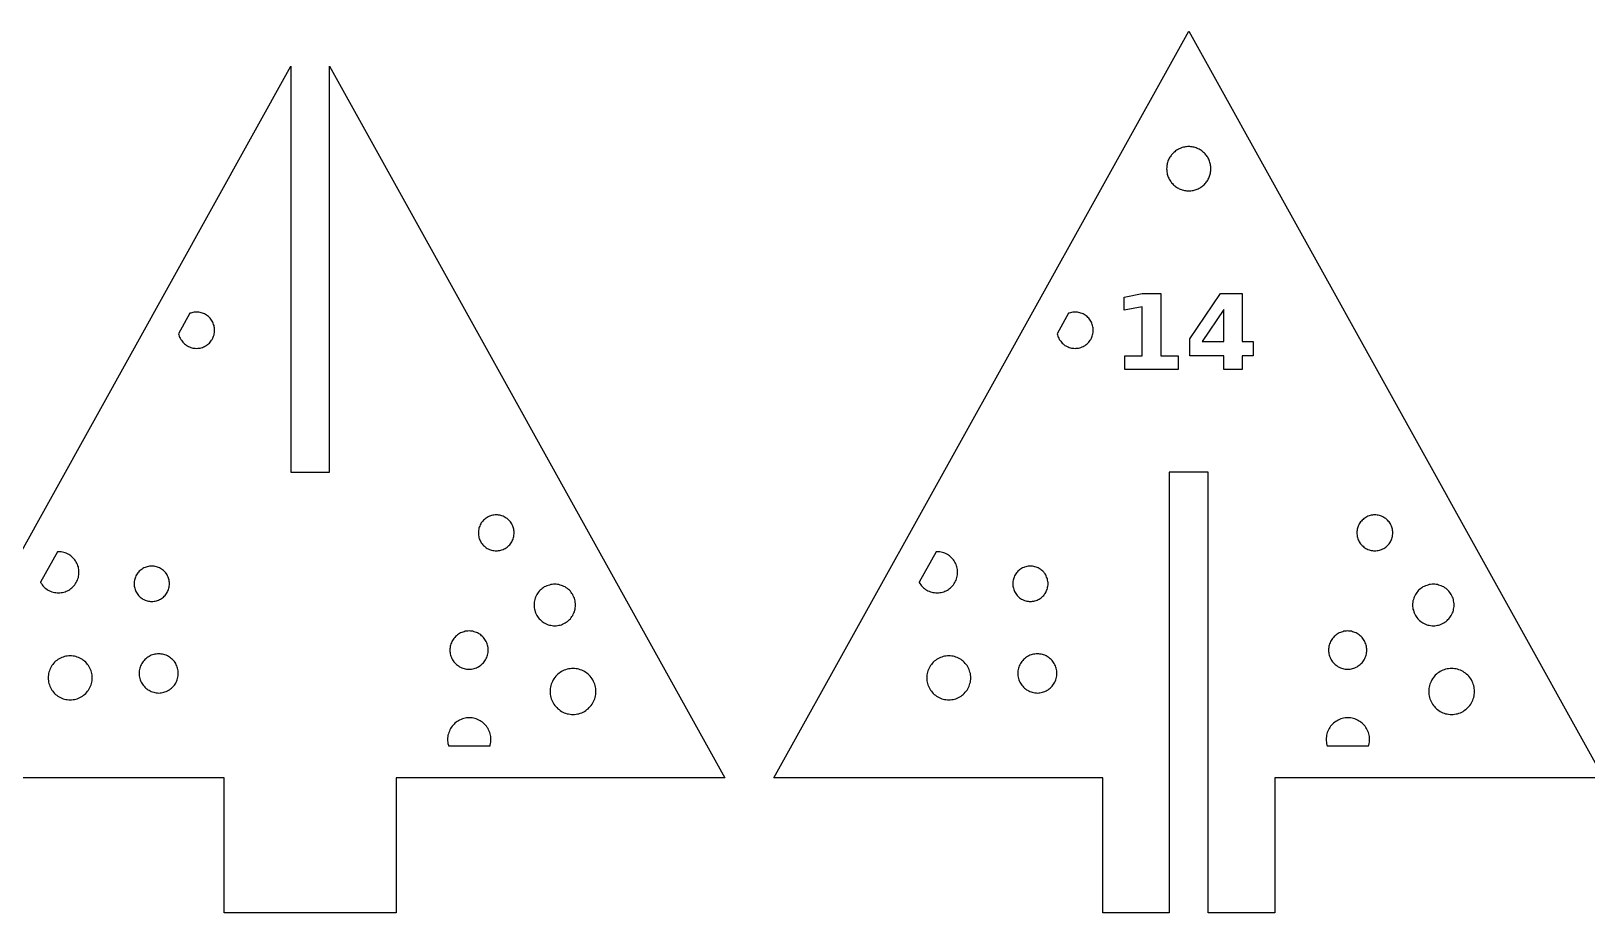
# Model space of a CAD drawing. Header units: millimetres. Extents: x 0 to 450, y -234 to 0.
# Drawn here: x 150.9 to 277.6, y -152.8 to -81 of the extents above; entities that cross this region are included whole.
import ezdxf

# ---------------------------------------------------------------- set-up
doc = ezdxf.new("R2010")
doc.units = ezdxf.units.MM
doc.layers.add('CUT', color=1, linetype='Continuous')
doc.layers.add('ENGRAVE', color=7, linetype='Continuous')

msp = doc.modelspace()

# ---------------------------------------------------------------- linework, layer by layer
at = {"layer": 'CUT'}
for points in [[(211.4, -141.75), (245.15, -81), (278.9, -141.75), (252.15, -141.75), (252.15, -152.75), (246.74, -152.75), (246.74, -116.88), (243.57, -116.88), (243.57, -152.75), (238.15, -152.75), (238.15, -141.75), (211.4, -141.75)], [(166.65, -141.75), (139.9, -141.75), (172.07, -83.86), (172.07, -116.88), (175.24, -116.88), (175.24, -83.86), (207.4, -141.75), (180.65, -141.75), (180.65, -152.75), (166.65, -152.75), (166.65, -141.75)], [(246.95, -92.11), (246.95, -92.02), (246.93, -91.94), (246.92, -91.85), (246.9, -91.76), (246.88, -91.68), (246.85, -91.59), (246.82, -91.51), (246.78, -91.43), (246.74, -91.35), (246.7, -91.27), (246.65, -91.2), (246.6, -91.13), (246.55, -91.06), (246.49, -90.99), (246.43, -90.93), (246.36, -90.87), (246.3, -90.81), (246.23, -90.75), (246.15, -90.7), (246.08, -90.66), (246, -90.61), (245.92, -90.57), (245.84, -90.54), (245.76, -90.51), (245.68, -90.48), (245.59, -90.45), (245.5, -90.43), (245.42, -90.42), (245.33, -90.41), (245.24, -90.4), (245.15, -90.4), (245.07, -90.4), (244.98, -90.41), (244.89, -90.42), (244.8, -90.43), (244.72, -90.45), (244.63, -90.48), (244.55, -90.51), (244.46, -90.54), (244.38, -90.57), (244.31, -90.61), (244.23, -90.66), (244.15, -90.7), (244.08, -90.75), (244.01, -90.81), (243.95, -90.87), (243.88, -90.93), (243.82, -90.99), (243.76, -91.06), (243.71, -91.13), (243.66, -91.2), (243.61, -91.27), (243.57, -91.35), (243.53, -91.43), (243.49, -91.51), (243.46, -91.59), (243.43, -91.68), (243.41, -91.76), (243.39, -91.85), (243.37, -91.94), (243.36, -92.02), (243.36, -92.11), (243.35, -92.2), (243.36, -92.29), (243.36, -92.38), (243.37, -92.46), (243.39, -92.55), (243.41, -92.64), (243.43, -92.72), (243.46, -92.81), (243.49, -92.89), (243.53, -92.97), (243.57, -93.05), (243.61, -93.13), (243.66, -93.2), (243.71, -93.27), (243.76, -93.34), (243.82, -93.41), (243.88, -93.47), (243.95, -93.53), (244.01, -93.59), (244.08, -93.65), (244.15, -93.7), (244.23, -93.74), (244.31, -93.79), (244.38, -93.83), (244.46, -93.86), (244.55, -93.89), (244.63, -93.92), (244.72, -93.95), (244.8, -93.97), (244.89, -93.98), (244.98, -93.99), (245.07, -94), (245.15, -94), (245.24, -94), (245.33, -93.99), (245.42, -93.98), (245.5, -93.97), (245.59, -93.95), (245.68, -93.92), (245.76, -93.89), (245.84, -93.86), (245.92, -93.83), (246, -93.79), (246.08, -93.74), (246.15, -93.7), (246.23, -93.65), (246.3, -93.59), (246.36, -93.53), (246.43, -93.47), (246.49, -93.41), (246.55, -93.34), (246.6, -93.27), (246.65, -93.2), (246.7, -93.13), (246.74, -93.05), (246.78, -92.97), (246.82, -92.89), (246.85, -92.81), (246.88, -92.72), (246.9, -92.64), (246.92, -92.55), (246.93, -92.46), (246.95, -92.38), (246.95, -92.29), (246.95, -92.2), (246.95, -92.11)], [(165.83, -105.72), (165.85, -105.63), (165.87, -105.53), (165.88, -105.43), (165.88, -105.34), (165.88, -105.24), (165.87, -105.15), (165.85, -105.05), (165.83, -104.96), (165.8, -104.86), (165.77, -104.77), (165.73, -104.68), (165.68, -104.6), (165.63, -104.52), (165.57, -104.44), (165.51, -104.36), (165.45, -104.29), (165.38, -104.23), (165.3, -104.17), (165.22, -104.11), (165.14, -104.06), (165.05, -104.01), (164.97, -103.97), (164.88, -103.94), (164.78, -103.91), (164.69, -103.89), (164.59, -103.87), (164.5, -103.86), (164.4, -103.86), (164.3, -103.86), (164.21, -103.87), (164.11, -103.89), (164.02, -103.91), (163.93, -103.94), (163.87, -103.96), (162.95, -105.62), (162.95, -105.63), (162.97, -105.72), (163, -105.81), (163.03, -105.9), (163.07, -105.99), (163.12, -106.08), (163.17, -106.16), (163.23, -106.24), (163.29, -106.31), (163.36, -106.38), (163.43, -106.45), (163.5, -106.51), (163.58, -106.57), (163.66, -106.62), (163.75, -106.66), (163.83, -106.7), (163.93, -106.74), (164.02, -106.77), (164.11, -106.79), (164.21, -106.8), (164.3, -106.81), (164.4, -106.82), (164.5, -106.81), (164.59, -106.8), (164.69, -106.79), (164.78, -106.77), (164.88, -106.74), (164.97, -106.7), (165.05, -106.66), (165.14, -106.62), (165.22, -106.57), (165.3, -106.51), (165.38, -106.45), (165.45, -106.38), (165.51, -106.31), (165.57, -106.24), (165.63, -106.16), (165.68, -106.08), (165.73, -105.99), (165.77, -105.9), (165.8, -105.81), (165.83, -105.72)], [(237.35, -105.63), (237.37, -105.53), (237.38, -105.43), (237.38, -105.34), (237.38, -105.24), (237.37, -105.15), (237.35, -105.05), (237.33, -104.96), (237.3, -104.86), (237.27, -104.77), (237.23, -104.68), (237.18, -104.6), (237.13, -104.52), (237.07, -104.44), (237.01, -104.36), (236.95, -104.29), (236.88, -104.23), (236.8, -104.17), (236.72, -104.11), (236.64, -104.06), (236.55, -104.01), (236.47, -103.97), (236.38, -103.94), (236.28, -103.91), (236.19, -103.89), (236.09, -103.87), (236, -103.86), (235.9, -103.86), (235.8, -103.86), (235.71, -103.87), (235.61, -103.89), (235.52, -103.91), (235.43, -103.94), (235.37, -103.96), (234.45, -105.62), (234.45, -105.63), (234.47, -105.72), (234.5, -105.81), (234.53, -105.9), (234.57, -105.99), (234.62, -106.08), (234.67, -106.16), (234.73, -106.24), (234.79, -106.31), (234.86, -106.38), (234.93, -106.45), (235, -106.51), (235.08, -106.57), (235.16, -106.62), (235.25, -106.66), (235.33, -106.7), (235.43, -106.74), (235.52, -106.77), (235.61, -106.79), (235.71, -106.8), (235.8, -106.81), (235.9, -106.82), (236, -106.81), (236.09, -106.8), (236.19, -106.79), (236.28, -106.77), (236.38, -106.74), (236.47, -106.7), (236.55, -106.66), (236.64, -106.62), (236.72, -106.57), (236.8, -106.51), (236.88, -106.45), (236.95, -106.38), (237.01, -106.31), (237.07, -106.24), (237.13, -106.16), (237.18, -106.08), (237.23, -105.99), (237.27, -105.9), (237.3, -105.81), (237.33, -105.72), (237.35, -105.63)], [(190.2, -122.21), (190.23, -122.11), (190.24, -122.02), (190.25, -121.92), (190.25, -121.83), (190.25, -121.73), (190.24, -121.64), (190.23, -121.54), (190.2, -121.45), (190.18, -121.36), (190.14, -121.27), (190.1, -121.18), (190.06, -121.1), (190.01, -121.02), (189.95, -120.94), (189.89, -120.87), (189.83, -120.8), (189.76, -120.73), (189.68, -120.67), (189.61, -120.62), (189.52, -120.57), (189.44, -120.52), (189.35, -120.48), (189.26, -120.45), (189.17, -120.42), (189.08, -120.4), (188.99, -120.38), (188.89, -120.37), (188.8, -120.37), (188.7, -120.37), (188.61, -120.38), (188.51, -120.4), (188.42, -120.42), (188.33, -120.45), (188.24, -120.48), (188.15, -120.52), (188.07, -120.57), (187.99, -120.62), (187.91, -120.67), (187.84, -120.73), (187.77, -120.8), (187.7, -120.87), (187.64, -120.94), (187.58, -121.02), (187.53, -121.1), (187.49, -121.18), (187.45, -121.27), (187.42, -121.36), (187.39, -121.45), (187.37, -121.54), (187.35, -121.64), (187.34, -121.73), (187.34, -121.83), (187.34, -121.92), (187.35, -122.02), (187.37, -122.11), (187.39, -122.21), (187.42, -122.3), (187.45, -122.39), (187.49, -122.47), (187.53, -122.56), (187.58, -122.64), (187.64, -122.72), (187.7, -122.79), (187.77, -122.86), (187.84, -122.92), (187.91, -122.99), (187.99, -123.04), (188.07, -123.09), (188.15, -123.14), (188.24, -123.18), (188.33, -123.21), (188.42, -123.24), (188.51, -123.26), (188.61, -123.27), (188.7, -123.28), (188.8, -123.29), (188.89, -123.28), (188.99, -123.27), (189.08, -123.26), (189.17, -123.24), (189.26, -123.21), (189.35, -123.18), (189.44, -123.14), (189.52, -123.09), (189.61, -123.04), (189.68, -122.99), (189.76, -122.92), (189.83, -122.86), (189.89, -122.79), (189.95, -122.72), (190.01, -122.64), (190.06, -122.56), (190.1, -122.47), (190.14, -122.39), (190.18, -122.3), (190.2, -122.21)], [(261.73, -122.11), (261.74, -122.02), (261.75, -121.92), (261.75, -121.83), (261.75, -121.73), (261.74, -121.64), (261.73, -121.54), (261.7, -121.45), (261.68, -121.36), (261.64, -121.27), (261.6, -121.18), (261.56, -121.1), (261.51, -121.02), (261.45, -120.94), (261.39, -120.87), (261.33, -120.8), (261.26, -120.73), (261.18, -120.67), (261.11, -120.62), (261.02, -120.57), (260.94, -120.52), (260.85, -120.48), (260.76, -120.45), (260.67, -120.42), (260.58, -120.4), (260.49, -120.38), (260.39, -120.37), (260.3, -120.37), (260.2, -120.37), (260.11, -120.38), (260.01, -120.4), (259.92, -120.42), (259.83, -120.45), (259.74, -120.48), (259.65, -120.52), (259.57, -120.57), (259.49, -120.62), (259.41, -120.67), (259.34, -120.73), (259.27, -120.8), (259.2, -120.87), (259.14, -120.94), (259.08, -121.02), (259.03, -121.1), (258.99, -121.18), (258.95, -121.27), (258.92, -121.36), (258.89, -121.45), (258.87, -121.54), (258.85, -121.64), (258.84, -121.73), (258.84, -121.83), (258.84, -121.92), (258.85, -122.02), (258.87, -122.11), (258.89, -122.21), (258.92, -122.3), (258.95, -122.39), (258.99, -122.47), (259.03, -122.56), (259.08, -122.64), (259.14, -122.72), (259.2, -122.79), (259.27, -122.86), (259.34, -122.92), (259.41, -122.99), (259.49, -123.04), (259.57, -123.09), (259.65, -123.14), (259.74, -123.18), (259.83, -123.21), (259.92, -123.24), (260.01, -123.26), (260.11, -123.27), (260.2, -123.28), (260.3, -123.29), (260.39, -123.28), (260.49, -123.27), (260.58, -123.26), (260.67, -123.24), (260.76, -123.21), (260.85, -123.18), (260.94, -123.14), (261.02, -123.09), (261.11, -123.04), (261.18, -122.99), (261.26, -122.92), (261.33, -122.86), (261.39, -122.79), (261.45, -122.72), (261.51, -122.64), (261.56, -122.56), (261.6, -122.47), (261.64, -122.39), (261.68, -122.3), (261.7, -122.21), (261.73, -122.11)], [(154.81, -125.36), (154.83, -125.25), (154.84, -125.14), (154.84, -125.03), (154.84, -124.93), (154.83, -124.82), (154.81, -124.71), (154.79, -124.6), (154.76, -124.5), (154.72, -124.39), (154.67, -124.29), (154.62, -124.2), (154.56, -124.1), (154.5, -124.02), (154.43, -123.93), (154.35, -123.85), (154.27, -123.78), (154.19, -123.71), (154.1, -123.64), (154.01, -123.59), (153.91, -123.53), (153.81, -123.49), (153.71, -123.45), (153.6, -123.42), (153.5, -123.39), (153.39, -123.38), (153.28, -123.36), (153.17, -123.36), (153.09, -123.36), (151.71, -125.85), (151.72, -125.87), (151.78, -125.96), (151.84, -126.05), (151.91, -126.14), (151.99, -126.22), (152.07, -126.29), (152.15, -126.36), (152.24, -126.43), (152.33, -126.48), (152.43, -126.54), (152.53, -126.58), (152.63, -126.62), (152.74, -126.65), (152.84, -126.68), (152.95, -126.69), (153.06, -126.7), (153.17, -126.71), (153.28, -126.7), (153.39, -126.69), (153.5, -126.68), (153.6, -126.65), (153.71, -126.62), (153.81, -126.58), (153.91, -126.54), (154.01, -126.48), (154.1, -126.43), (154.19, -126.36), (154.27, -126.29), (154.35, -126.22), (154.43, -126.14), (154.5, -126.05), (154.56, -125.96), (154.62, -125.87), (154.67, -125.77), (154.72, -125.67), (154.76, -125.57), (154.79, -125.47), (154.81, -125.36)], [(226.33, -125.25), (226.34, -125.14), (226.34, -125.03), (226.34, -124.93), (226.33, -124.82), (226.31, -124.71), (226.29, -124.6), (226.26, -124.5), (226.22, -124.39), (226.17, -124.29), (226.12, -124.2), (226.06, -124.1), (226, -124.02), (225.93, -123.93), (225.85, -123.85), (225.77, -123.78), (225.69, -123.71), (225.6, -123.64), (225.51, -123.59), (225.41, -123.53), (225.31, -123.49), (225.21, -123.45), (225.1, -123.42), (225, -123.39), (224.89, -123.38), (224.78, -123.36), (224.67, -123.36), (224.59, -123.36), (223.21, -125.85), (223.22, -125.87), (223.28, -125.96), (223.34, -126.05), (223.41, -126.14), (223.49, -126.22), (223.57, -126.29), (223.65, -126.36), (223.74, -126.43), (223.83, -126.48), (223.93, -126.54), (224.03, -126.58), (224.13, -126.62), (224.24, -126.65), (224.34, -126.68), (224.45, -126.69), (224.56, -126.7), (224.67, -126.71), (224.78, -126.7), (224.89, -126.69), (225, -126.68), (225.1, -126.65), (225.21, -126.62), (225.31, -126.58), (225.41, -126.54), (225.51, -126.48), (225.6, -126.43), (225.69, -126.36), (225.77, -126.29), (225.85, -126.22), (225.93, -126.14), (226, -126.05), (226.06, -125.96), (226.12, -125.87), (226.17, -125.77), (226.22, -125.67), (226.26, -125.57), (226.29, -125.47), (226.31, -125.36), (226.33, -125.25)], [(162.17, -126.25), (162.19, -126.16), (162.2, -126.06), (162.2, -125.97), (162.2, -125.87), (162.19, -125.78), (162.17, -125.69), (162.15, -125.6), (162.13, -125.51), (162.09, -125.42), (162.05, -125.33), (162.01, -125.25), (161.96, -125.17), (161.9, -125.09), (161.85, -125.02), (161.78, -124.95), (161.71, -124.89), (161.64, -124.83), (161.56, -124.78), (161.48, -124.73), (161.4, -124.68), (161.32, -124.64), (161.23, -124.61), (161.14, -124.58), (161.05, -124.56), (160.95, -124.55), (160.86, -124.54), (160.77, -124.53), (160.67, -124.54), (160.58, -124.55), (160.49, -124.56), (160.39, -124.58), (160.3, -124.61), (160.22, -124.64), (160.13, -124.68), (160.05, -124.73), (159.97, -124.78), (159.89, -124.83), (159.82, -124.89), (159.75, -124.95), (159.69, -125.02), (159.63, -125.09), (159.57, -125.17), (159.52, -125.25), (159.48, -125.33), (159.44, -125.42), (159.41, -125.51), (159.38, -125.6), (159.36, -125.69), (159.34, -125.78), (159.33, -125.87), (159.33, -125.97), (159.33, -126.06), (159.34, -126.16), (159.36, -126.25), (159.38, -126.34), (159.41, -126.43), (159.44, -126.52), (159.48, -126.6), (159.52, -126.69), (159.57, -126.77), (159.63, -126.84), (159.69, -126.92), (159.75, -126.98), (159.82, -127.05), (159.89, -127.11), (159.97, -127.16), (160.05, -127.21), (160.13, -127.26), (160.22, -127.3), (160.3, -127.33), (160.39, -127.36), (160.49, -127.38), (160.58, -127.39), (160.67, -127.4), (160.77, -127.4), (160.86, -127.4), (160.95, -127.39), (161.05, -127.38), (161.14, -127.36), (161.23, -127.33), (161.32, -127.3), (161.4, -127.26), (161.48, -127.21), (161.56, -127.16), (161.64, -127.11), (161.71, -127.05), (161.78, -126.98), (161.85, -126.92), (161.9, -126.84), (161.96, -126.77), (162.01, -126.69), (162.05, -126.6), (162.09, -126.52), (162.13, -126.43), (162.15, -126.34), (162.17, -126.25)], [(233.69, -126.16), (233.7, -126.06), (233.7, -125.97), (233.7, -125.87), (233.69, -125.78), (233.67, -125.69), (233.65, -125.6), (233.63, -125.51), (233.59, -125.42), (233.55, -125.33), (233.51, -125.25), (233.46, -125.17), (233.4, -125.09), (233.35, -125.02), (233.28, -124.95), (233.21, -124.89), (233.14, -124.83), (233.06, -124.78), (232.98, -124.73), (232.9, -124.68), (232.82, -124.64), (232.73, -124.61), (232.64, -124.58), (232.55, -124.56), (232.45, -124.55), (232.36, -124.54), (232.27, -124.53), (232.17, -124.54), (232.08, -124.55), (231.99, -124.56), (231.89, -124.58), (231.8, -124.61), (231.72, -124.64), (231.63, -124.68), (231.55, -124.73), (231.47, -124.78), (231.39, -124.83), (231.32, -124.89), (231.25, -124.95), (231.19, -125.02), (231.13, -125.09), (231.07, -125.17), (231.02, -125.25), (230.98, -125.33), (230.94, -125.42), (230.91, -125.51), (230.88, -125.6), (230.86, -125.69), (230.84, -125.78), (230.83, -125.87), (230.83, -125.97), (230.83, -126.06), (230.84, -126.16), (230.86, -126.25), (230.88, -126.34), (230.91, -126.43), (230.94, -126.52), (230.98, -126.6), (231.02, -126.69), (231.07, -126.77), (231.13, -126.84), (231.19, -126.92), (231.25, -126.98), (231.32, -127.05), (231.39, -127.11), (231.47, -127.16), (231.55, -127.21), (231.63, -127.26), (231.72, -127.3), (231.8, -127.33), (231.89, -127.36), (231.99, -127.38), (232.08, -127.39), (232.17, -127.4), (232.27, -127.4), (232.36, -127.4), (232.45, -127.39), (232.55, -127.38), (232.64, -127.36), (232.73, -127.33), (232.82, -127.3), (232.9, -127.26), (232.98, -127.21), (233.06, -127.16), (233.14, -127.11), (233.21, -127.05), (233.28, -126.98), (233.35, -126.92), (233.4, -126.84), (233.46, -126.77), (233.51, -126.69), (233.55, -126.6), (233.59, -126.52), (233.63, -126.43), (233.65, -126.34), (233.67, -126.25), (233.69, -126.16)], [(195.21, -128.03), (195.23, -127.92), (195.24, -127.81), (195.25, -127.7), (195.24, -127.59), (195.23, -127.48), (195.21, -127.37), (195.19, -127.26), (195.16, -127.15), (195.12, -127.05), (195.07, -126.95), (195.02, -126.85), (194.96, -126.76), (194.9, -126.67), (194.83, -126.58), (194.75, -126.5), (194.67, -126.43), (194.59, -126.36), (194.5, -126.29), (194.4, -126.23), (194.3, -126.18), (194.2, -126.14), (194.1, -126.1), (193.99, -126.07), (193.89, -126.04), (193.78, -126.02), (193.67, -126.01), (193.56, -126.01), (193.45, -126.01), (193.34, -126.02), (193.23, -126.04), (193.12, -126.07), (193.02, -126.1), (192.91, -126.14), (192.81, -126.18), (192.71, -126.23), (192.62, -126.29), (192.53, -126.36), (192.44, -126.43), (192.36, -126.5), (192.29, -126.58), (192.22, -126.67), (192.15, -126.76), (192.1, -126.85), (192.04, -126.95), (192, -127.05), (191.96, -127.15), (191.93, -127.26), (191.9, -127.37), (191.88, -127.48), (191.87, -127.59), (191.87, -127.7), (191.87, -127.81), (191.88, -127.92), (191.9, -128.03), (191.93, -128.13), (191.96, -128.24), (192, -128.34), (192.04, -128.44), (192.1, -128.54), (192.15, -128.63), (192.22, -128.72), (192.29, -128.81), (192.36, -128.89), (192.44, -128.97), (192.53, -129.04), (192.62, -129.1), (192.71, -129.16), (192.81, -129.21), (192.91, -129.26), (193.02, -129.3), (193.12, -129.33), (193.23, -129.35), (193.34, -129.37), (193.45, -129.38), (193.56, -129.38), (193.67, -129.38), (193.78, -129.37), (193.89, -129.35), (193.99, -129.33), (194.1, -129.3), (194.2, -129.26), (194.3, -129.21), (194.4, -129.16), (194.5, -129.1), (194.59, -129.04), (194.67, -128.97), (194.75, -128.89), (194.83, -128.81), (194.9, -128.72), (194.96, -128.63), (195.02, -128.54), (195.07, -128.44), (195.12, -128.34), (195.16, -128.24), (195.19, -128.13), (195.21, -128.03)], [(266.73, -127.92), (266.74, -127.81), (266.75, -127.7), (266.74, -127.59), (266.73, -127.48), (266.71, -127.37), (266.69, -127.26), (266.66, -127.15), (266.62, -127.05), (266.57, -126.95), (266.52, -126.85), (266.46, -126.76), (266.4, -126.67), (266.33, -126.58), (266.25, -126.5), (266.17, -126.43), (266.09, -126.36), (266, -126.29), (265.9, -126.23), (265.8, -126.18), (265.7, -126.14), (265.6, -126.1), (265.49, -126.07), (265.39, -126.04), (265.28, -126.02), (265.17, -126.01), (265.06, -126.01), (264.95, -126.01), (264.84, -126.02), (264.73, -126.04), (264.62, -126.07), (264.52, -126.1), (264.41, -126.14), (264.31, -126.18), (264.21, -126.23), (264.12, -126.29), (264.03, -126.36), (263.94, -126.43), (263.86, -126.5), (263.79, -126.58), (263.72, -126.67), (263.65, -126.76), (263.6, -126.85), (263.54, -126.95), (263.5, -127.05), (263.46, -127.15), (263.43, -127.26), (263.4, -127.37), (263.38, -127.48), (263.37, -127.59), (263.37, -127.7), (263.37, -127.81), (263.38, -127.92), (263.4, -128.03), (263.43, -128.13), (263.46, -128.24), (263.5, -128.34), (263.54, -128.44), (263.6, -128.54), (263.65, -128.63), (263.72, -128.72), (263.79, -128.81), (263.86, -128.89), (263.94, -128.97), (264.03, -129.04), (264.12, -129.1), (264.21, -129.16), (264.31, -129.21), (264.41, -129.26), (264.52, -129.3), (264.62, -129.33), (264.73, -129.35), (264.84, -129.37), (264.95, -129.38), (265.06, -129.38), (265.17, -129.38), (265.28, -129.37), (265.39, -129.35), (265.49, -129.33), (265.6, -129.3), (265.7, -129.26), (265.8, -129.21), (265.9, -129.16), (266, -129.1), (266.09, -129.04), (266.17, -128.97), (266.25, -128.89), (266.33, -128.81), (266.4, -128.72), (266.46, -128.63), (266.52, -128.54), (266.57, -128.44), (266.62, -128.34), (266.66, -128.24), (266.69, -128.13), (266.71, -128.03), (266.73, -127.92)], [(188.09, -131.77), (188.11, -131.67), (188.13, -131.57), (188.14, -131.47), (188.14, -131.37), (188.14, -131.27), (188.13, -131.17), (188.11, -131.06), (188.09, -130.97), (188.06, -130.87), (188.02, -130.77), (187.98, -130.68), (187.93, -130.59), (187.88, -130.5), (187.82, -130.42), (187.76, -130.34), (187.69, -130.27), (187.61, -130.2), (187.53, -130.13), (187.45, -130.07), (187.36, -130.02), (187.27, -129.97), (187.18, -129.93), (187.09, -129.9), (186.99, -129.87), (186.89, -129.84), (186.79, -129.83), (186.69, -129.82), (186.59, -129.81), (186.48, -129.82), (186.38, -129.83), (186.28, -129.84), (186.18, -129.87), (186.09, -129.9), (185.99, -129.93), (185.9, -129.97), (185.81, -130.02), (185.72, -130.07), (185.64, -130.13), (185.56, -130.2), (185.48, -130.27), (185.42, -130.34), (185.35, -130.42), (185.29, -130.5), (185.24, -130.59), (185.19, -130.68), (185.15, -130.77), (185.11, -130.87), (185.08, -130.97), (185.06, -131.06), (185.04, -131.17), (185.03, -131.27), (185.03, -131.37), (185.03, -131.47), (185.04, -131.57), (185.06, -131.67), (185.08, -131.77), (185.11, -131.87), (185.15, -131.96), (185.19, -132.06), (185.24, -132.15), (185.29, -132.23), (185.35, -132.32), (185.42, -132.39), (185.48, -132.47), (185.56, -132.54), (185.64, -132.6), (185.72, -132.66), (185.81, -132.72), (185.9, -132.76), (185.99, -132.81), (186.09, -132.84), (186.18, -132.87), (186.28, -132.89), (186.38, -132.91), (186.48, -132.92), (186.59, -132.92), (186.69, -132.92), (186.79, -132.91), (186.89, -132.89), (186.99, -132.87), (187.09, -132.84), (187.18, -132.81), (187.27, -132.76), (187.36, -132.72), (187.45, -132.66), (187.53, -132.6), (187.61, -132.54), (187.69, -132.47), (187.76, -132.39), (187.82, -132.32), (187.88, -132.23), (187.93, -132.15), (187.98, -132.06), (188.02, -131.96), (188.06, -131.87), (188.09, -131.77)], [(259.61, -131.67), (259.63, -131.57), (259.64, -131.47), (259.64, -131.37), (259.64, -131.27), (259.63, -131.17), (259.61, -131.06), (259.59, -130.97), (259.56, -130.87), (259.52, -130.77), (259.48, -130.68), (259.43, -130.59), (259.38, -130.5), (259.32, -130.42), (259.26, -130.34), (259.19, -130.27), (259.11, -130.2), (259.03, -130.13), (258.95, -130.07), (258.86, -130.02), (258.77, -129.97), (258.68, -129.93), (258.59, -129.9), (258.49, -129.87), (258.39, -129.84), (258.29, -129.83), (258.19, -129.82), (258.09, -129.81), (257.98, -129.82), (257.88, -129.83), (257.78, -129.84), (257.68, -129.87), (257.59, -129.9), (257.49, -129.93), (257.4, -129.97), (257.31, -130.02), (257.22, -130.07), (257.14, -130.13), (257.06, -130.2), (256.98, -130.27), (256.92, -130.34), (256.85, -130.42), (256.79, -130.5), (256.74, -130.59), (256.69, -130.68), (256.65, -130.77), (256.61, -130.87), (256.58, -130.97), (256.56, -131.06), (256.54, -131.17), (256.53, -131.27), (256.53, -131.37), (256.53, -131.47), (256.54, -131.57), (256.56, -131.67), (256.58, -131.77), (256.61, -131.87), (256.65, -131.96), (256.69, -132.06), (256.74, -132.15), (256.79, -132.23), (256.85, -132.32), (256.92, -132.39), (256.98, -132.47), (257.06, -132.54), (257.14, -132.6), (257.22, -132.66), (257.31, -132.72), (257.4, -132.76), (257.49, -132.81), (257.59, -132.84), (257.68, -132.87), (257.78, -132.89), (257.88, -132.91), (257.98, -132.92), (258.09, -132.92), (258.19, -132.92), (258.29, -132.91), (258.39, -132.89), (258.49, -132.87), (258.59, -132.84), (258.68, -132.81), (258.77, -132.76), (258.86, -132.72), (258.95, -132.66), (259.03, -132.6), (259.11, -132.54), (259.19, -132.47), (259.26, -132.39), (259.32, -132.32), (259.38, -132.23), (259.43, -132.15), (259.48, -132.06), (259.52, -131.96), (259.56, -131.87), (259.59, -131.77), (259.61, -131.67)], [(155.88, -133.97), (155.9, -133.86), (155.91, -133.74), (155.91, -133.62), (155.91, -133.51), (155.9, -133.39), (155.88, -133.28), (155.85, -133.16), (155.82, -133.05), (155.78, -132.94), (155.73, -132.83), (155.67, -132.73), (155.61, -132.63), (155.54, -132.54), (155.47, -132.45), (155.39, -132.36), (155.3, -132.28), (155.21, -132.21), (155.12, -132.14), (155.02, -132.08), (154.92, -132.02), (154.81, -131.97), (154.7, -131.93), (154.59, -131.9), (154.47, -131.87), (154.36, -131.85), (154.24, -131.84), (154.12, -131.84), (154.01, -131.84), (153.89, -131.85), (153.78, -131.87), (153.66, -131.9), (153.55, -131.93), (153.44, -131.97), (153.33, -132.02), (153.23, -132.08), (153.13, -132.14), (153.04, -132.21), (152.94, -132.28), (152.86, -132.36), (152.78, -132.45), (152.71, -132.54), (152.64, -132.63), (152.58, -132.73), (152.52, -132.83), (152.47, -132.94), (152.43, -133.05), (152.4, -133.16), (152.37, -133.28), (152.35, -133.39), (152.34, -133.51), (152.34, -133.62), (152.34, -133.74), (152.35, -133.86), (152.37, -133.97), (152.4, -134.09), (152.43, -134.2), (152.47, -134.31), (152.52, -134.42), (152.58, -134.52), (152.64, -134.62), (152.71, -134.71), (152.78, -134.8), (152.86, -134.89), (152.94, -134.97), (153.04, -135.04), (153.13, -135.11), (153.23, -135.17), (153.33, -135.23), (153.44, -135.28), (153.55, -135.32), (153.66, -135.35), (153.78, -135.38), (153.89, -135.4), (154.01, -135.41), (154.12, -135.41), (154.24, -135.41), (154.36, -135.4), (154.47, -135.38), (154.59, -135.35), (154.7, -135.32), (154.81, -135.28), (154.92, -135.23), (155.02, -135.17), (155.12, -135.11), (155.21, -135.04), (155.3, -134.97), (155.39, -134.89), (155.47, -134.8), (155.54, -134.71), (155.61, -134.62), (155.67, -134.52), (155.73, -134.42), (155.78, -134.31), (155.82, -134.2), (155.85, -134.09), (155.88, -133.97)], [(162.87, -133.68), (162.89, -133.58), (162.91, -133.47), (162.92, -133.37), (162.92, -133.26), (162.92, -133.16), (162.91, -133.06), (162.89, -132.95), (162.87, -132.85), (162.84, -132.75), (162.8, -132.66), (162.76, -132.56), (162.71, -132.47), (162.66, -132.38), (162.6, -132.3), (162.53, -132.22), (162.46, -132.14), (162.38, -132.07), (162.3, -132), (162.22, -131.94), (162.13, -131.89), (162.04, -131.84), (161.94, -131.79), (161.84, -131.76), (161.74, -131.73), (161.64, -131.7), (161.54, -131.69), (161.44, -131.68), (161.33, -131.67), (161.23, -131.68), (161.13, -131.69), (161.02, -131.7), (160.92, -131.73), (160.82, -131.76), (160.72, -131.79), (160.63, -131.84), (160.54, -131.89), (160.45, -131.94), (160.36, -132), (160.28, -132.07), (160.21, -132.14), (160.14, -132.22), (160.07, -132.3), (160.01, -132.38), (159.95, -132.47), (159.91, -132.56), (159.86, -132.66), (159.83, -132.75), (159.8, -132.85), (159.77, -132.95), (159.75, -133.06), (159.74, -133.16), (159.74, -133.26), (159.74, -133.37), (159.75, -133.47), (159.77, -133.58), (159.8, -133.68), (159.83, -133.78), (159.86, -133.87), (159.91, -133.97), (159.95, -134.06), (160.01, -134.15), (160.07, -134.23), (160.14, -134.31), (160.21, -134.39), (160.28, -134.46), (160.36, -134.53), (160.45, -134.59), (160.54, -134.64), (160.63, -134.69), (160.72, -134.74), (160.82, -134.77), (160.92, -134.8), (161.02, -134.83), (161.13, -134.84), (161.23, -134.85), (161.33, -134.86), (161.44, -134.85), (161.54, -134.84), (161.64, -134.83), (161.74, -134.8), (161.84, -134.77), (161.94, -134.74), (162.04, -134.69), (162.13, -134.64), (162.22, -134.59), (162.3, -134.53), (162.38, -134.46), (162.46, -134.39), (162.53, -134.31), (162.6, -134.23), (162.66, -134.15), (162.71, -134.06), (162.76, -133.97), (162.8, -133.87), (162.84, -133.78), (162.87, -133.68)], [(196.87, -135.1), (196.89, -134.98), (196.91, -134.86), (196.91, -134.73), (196.91, -134.61), (196.89, -134.49), (196.87, -134.37), (196.85, -134.25), (196.81, -134.13), (196.77, -134.02), (196.72, -133.91), (196.66, -133.8), (196.6, -133.7), (196.52, -133.6), (196.45, -133.5), (196.36, -133.42), (196.27, -133.33), (196.18, -133.25), (196.08, -133.18), (195.98, -133.12), (195.87, -133.06), (195.76, -133.01), (195.64, -132.97), (195.53, -132.93), (195.41, -132.9), (195.29, -132.88), (195.17, -132.87), (195.04, -132.87), (194.92, -132.87), (194.8, -132.88), (194.68, -132.9), (194.56, -132.93), (194.44, -132.97), (194.33, -133.01), (194.22, -133.06), (194.11, -133.12), (194.01, -133.18), (193.91, -133.25), (193.81, -133.33), (193.72, -133.42), (193.64, -133.5), (193.56, -133.6), (193.49, -133.7), (193.43, -133.8), (193.37, -133.91), (193.32, -134.02), (193.28, -134.13), (193.24, -134.25), (193.21, -134.37), (193.19, -134.49), (193.18, -134.61), (193.18, -134.73), (193.18, -134.86), (193.19, -134.98), (193.21, -135.1), (193.24, -135.22), (193.28, -135.33), (193.32, -135.45), (193.37, -135.56), (193.43, -135.67), (193.49, -135.77), (193.56, -135.87), (193.64, -135.96), (193.72, -136.05), (193.81, -136.14), (193.91, -136.21), (194.01, -136.29), (194.11, -136.35), (194.22, -136.41), (194.33, -136.46), (194.44, -136.5), (194.56, -136.54), (194.68, -136.56), (194.8, -136.58), (194.92, -136.6), (195.04, -136.6), (195.17, -136.6), (195.29, -136.58), (195.41, -136.56), (195.53, -136.54), (195.64, -136.5), (195.76, -136.46), (195.87, -136.41), (195.98, -136.35), (196.08, -136.29), (196.18, -136.21), (196.27, -136.14), (196.36, -136.05), (196.45, -135.96), (196.52, -135.87), (196.6, -135.77), (196.66, -135.67), (196.72, -135.56), (196.77, -135.45), (196.81, -135.33), (196.85, -135.22), (196.87, -135.1)], [(227.4, -133.86), (227.41, -133.74), (227.41, -133.62), (227.41, -133.51), (227.4, -133.39), (227.38, -133.28), (227.35, -133.16), (227.32, -133.05), (227.28, -132.94), (227.23, -132.83), (227.17, -132.73), (227.11, -132.63), (227.04, -132.54), (226.97, -132.45), (226.89, -132.36), (226.8, -132.28), (226.71, -132.21), (226.62, -132.14), (226.52, -132.08), (226.42, -132.02), (226.31, -131.97), (226.2, -131.93), (226.09, -131.9), (225.97, -131.87), (225.86, -131.85), (225.74, -131.84), (225.62, -131.84), (225.51, -131.84), (225.39, -131.85), (225.28, -131.87), (225.16, -131.9), (225.05, -131.93), (224.94, -131.97), (224.83, -132.02), (224.73, -132.08), (224.63, -132.14), (224.54, -132.21), (224.44, -132.28), (224.36, -132.36), (224.28, -132.45), (224.21, -132.54), (224.14, -132.63), (224.08, -132.73), (224.02, -132.83), (223.97, -132.94), (223.93, -133.05), (223.9, -133.16), (223.87, -133.28), (223.85, -133.39), (223.84, -133.51), (223.84, -133.62), (223.84, -133.74), (223.85, -133.86), (223.87, -133.97), (223.9, -134.09), (223.93, -134.2), (223.97, -134.31), (224.02, -134.42), (224.08, -134.52), (224.14, -134.62), (224.21, -134.71), (224.28, -134.8), (224.36, -134.89), (224.44, -134.97), (224.54, -135.04), (224.63, -135.11), (224.73, -135.17), (224.83, -135.23), (224.94, -135.28), (225.05, -135.32), (225.16, -135.35), (225.28, -135.38), (225.39, -135.4), (225.51, -135.41), (225.62, -135.41), (225.74, -135.41), (225.86, -135.4), (225.97, -135.38), (226.09, -135.35), (226.2, -135.32), (226.31, -135.28), (226.42, -135.23), (226.52, -135.17), (226.62, -135.11), (226.71, -135.04), (226.8, -134.97), (226.89, -134.89), (226.97, -134.8), (227.04, -134.71), (227.11, -134.62), (227.17, -134.52), (227.23, -134.42), (227.28, -134.31), (227.32, -134.2), (227.35, -134.09), (227.38, -133.97), (227.4, -133.86)], [(234.39, -133.58), (234.41, -133.47), (234.42, -133.37), (234.42, -133.26), (234.42, -133.16), (234.41, -133.06), (234.39, -132.95), (234.37, -132.85), (234.34, -132.75), (234.3, -132.66), (234.26, -132.56), (234.21, -132.47), (234.16, -132.38), (234.1, -132.3), (234.03, -132.22), (233.96, -132.14), (233.88, -132.07), (233.8, -132), (233.72, -131.94), (233.63, -131.89), (233.54, -131.84), (233.44, -131.79), (233.34, -131.76), (233.24, -131.73), (233.14, -131.7), (233.04, -131.69), (232.94, -131.68), (232.83, -131.67), (232.73, -131.68), (232.63, -131.69), (232.52, -131.7), (232.42, -131.73), (232.32, -131.76), (232.22, -131.79), (232.13, -131.84), (232.04, -131.89), (231.95, -131.94), (231.86, -132), (231.78, -132.07), (231.71, -132.14), (231.64, -132.22), (231.57, -132.3), (231.51, -132.38), (231.45, -132.47), (231.41, -132.56), (231.36, -132.66), (231.33, -132.75), (231.3, -132.85), (231.27, -132.95), (231.25, -133.06), (231.24, -133.16), (231.24, -133.26), (231.24, -133.37), (231.25, -133.47), (231.27, -133.58), (231.3, -133.68), (231.33, -133.78), (231.36, -133.87), (231.41, -133.97), (231.45, -134.06), (231.51, -134.15), (231.57, -134.23), (231.64, -134.31), (231.71, -134.39), (231.78, -134.46), (231.86, -134.53), (231.95, -134.59), (232.04, -134.64), (232.13, -134.69), (232.22, -134.74), (232.32, -134.77), (232.42, -134.8), (232.52, -134.83), (232.63, -134.84), (232.73, -134.85), (232.83, -134.86), (232.94, -134.85), (233.04, -134.84), (233.14, -134.83), (233.24, -134.8), (233.34, -134.77), (233.44, -134.74), (233.54, -134.69), (233.63, -134.64), (233.72, -134.59), (233.8, -134.53), (233.88, -134.46), (233.96, -134.39), (234.03, -134.31), (234.1, -134.23), (234.16, -134.15), (234.21, -134.06), (234.26, -133.97), (234.3, -133.87), (234.34, -133.78), (234.37, -133.68), (234.39, -133.58)], [(268.39, -134.98), (268.41, -134.86), (268.41, -134.73), (268.41, -134.61), (268.39, -134.49), (268.37, -134.37), (268.35, -134.25), (268.31, -134.13), (268.27, -134.02), (268.22, -133.91), (268.16, -133.8), (268.1, -133.7), (268.02, -133.6), (267.95, -133.5), (267.86, -133.42), (267.77, -133.33), (267.68, -133.25), (267.58, -133.18), (267.48, -133.12), (267.37, -133.06), (267.26, -133.01), (267.14, -132.97), (267.03, -132.93), (266.91, -132.9), (266.79, -132.88), (266.67, -132.87), (266.54, -132.87), (266.42, -132.87), (266.3, -132.88), (266.18, -132.9), (266.06, -132.93), (265.94, -132.97), (265.83, -133.01), (265.72, -133.06), (265.61, -133.12), (265.51, -133.18), (265.41, -133.25), (265.31, -133.33), (265.22, -133.42), (265.14, -133.5), (265.06, -133.6), (264.99, -133.7), (264.93, -133.8), (264.87, -133.91), (264.82, -134.02), (264.78, -134.13), (264.74, -134.25), (264.71, -134.37), (264.69, -134.49), (264.68, -134.61), (264.68, -134.73), (264.68, -134.86), (264.69, -134.98), (264.71, -135.1), (264.74, -135.22), (264.78, -135.33), (264.82, -135.45), (264.87, -135.56), (264.93, -135.67), (264.99, -135.77), (265.06, -135.87), (265.14, -135.96), (265.22, -136.05), (265.31, -136.14), (265.41, -136.21), (265.51, -136.29), (265.61, -136.35), (265.72, -136.41), (265.83, -136.46), (265.94, -136.5), (266.06, -136.54), (266.18, -136.56), (266.3, -136.58), (266.42, -136.6), (266.54, -136.6), (266.67, -136.6), (266.79, -136.58), (266.91, -136.56), (267.03, -136.54), (267.14, -136.5), (267.26, -136.46), (267.37, -136.41), (267.48, -136.35), (267.58, -136.29), (267.68, -136.21), (267.77, -136.14), (267.86, -136.05), (267.95, -135.96), (268.02, -135.87), (268.1, -135.77), (268.16, -135.67), (268.22, -135.56), (268.27, -135.45), (268.31, -135.33), (268.35, -135.22), (268.37, -135.1), (268.39, -134.98)], [(188.33, -138.98), (188.35, -138.87), (188.36, -138.75), (188.36, -138.64), (188.36, -138.52), (188.35, -138.41), (188.33, -138.29), (188.3, -138.18), (188.27, -138.07), (188.23, -137.96), (188.18, -137.86), (188.13, -137.76), (188.07, -137.66), (188, -137.57), (187.93, -137.48), (187.85, -137.39), (187.76, -137.31), (187.67, -137.24), (187.58, -137.17), (187.48, -137.11), (187.38, -137.06), (187.28, -137.01), (187.17, -136.97), (187.06, -136.94), (186.95, -136.91), (186.83, -136.89), (186.72, -136.88), (186.6, -136.88), (186.49, -136.88), (186.37, -136.89), (186.26, -136.91), (186.15, -136.94), (186.04, -136.97), (185.93, -137.01), (185.82, -137.06), (185.72, -137.11), (185.62, -137.17), (185.53, -137.24), (185.44, -137.31), (185.36, -137.39), (185.28, -137.48), (185.2, -137.57), (185.14, -137.66), (185.08, -137.76), (185.02, -137.86), (184.98, -137.96), (184.93, -138.07), (184.9, -138.18), (184.87, -138.29), (184.86, -138.41), (184.84, -138.52), (184.84, -138.64), (184.84, -138.75), (184.86, -138.87), (184.87, -138.98), (184.9, -139.09), (184.92, -139.15), (188.29, -139.15), (188.3, -139.09), (188.33, -138.98)], [(259.85, -138.87), (259.86, -138.75), (259.86, -138.64), (259.86, -138.52), (259.85, -138.41), (259.83, -138.29), (259.8, -138.18), (259.77, -138.07), (259.73, -137.96), (259.68, -137.86), (259.63, -137.76), (259.57, -137.66), (259.5, -137.57), (259.43, -137.48), (259.35, -137.39), (259.26, -137.31), (259.17, -137.24), (259.08, -137.17), (258.98, -137.11), (258.88, -137.06), (258.78, -137.01), (258.67, -136.97), (258.56, -136.94), (258.45, -136.91), (258.33, -136.89), (258.22, -136.88), (258.1, -136.88), (257.99, -136.88), (257.87, -136.89), (257.76, -136.91), (257.65, -136.94), (257.54, -136.97), (257.43, -137.01), (257.32, -137.06), (257.22, -137.11), (257.12, -137.17), (257.03, -137.24), (256.94, -137.31), (256.86, -137.39), (256.78, -137.48), (256.7, -137.57), (256.64, -137.66), (256.58, -137.76), (256.52, -137.86), (256.48, -137.96), (256.43, -138.07), (256.4, -138.18), (256.37, -138.29), (256.36, -138.41), (256.34, -138.52), (256.34, -138.64), (256.34, -138.75), (256.36, -138.87), (256.37, -138.98), (256.4, -139.09), (256.42, -139.15), (259.79, -139.15), (259.8, -139.09), (259.83, -138.98), (259.85, -138.87)]]:
    msp.add_lwpolyline(points, close=True, dxfattribs=at)
at = {"layer": 'ENGRAVE'}
for points in [[(241.36, -107.43), (241.36, -103.43), (239.91, -103.72), (239.91, -102.64), (241.35, -102.34), (242.87, -102.34), (242.87, -107.43), (244.28, -107.43), (244.28, -108.54), (239.95, -108.54), (239.95, -107.43), (241.36, -107.43)], [(249.51, -106.25), (250.4, -106.25), (250.4, -107.41), (249.51, -107.41), (249.51, -108.54), (248, -108.54), (248, -107.41), (245.25, -107.41), (245.25, -106.04), (247.73, -102.34), (249.51, -102.34), (249.51, -106.25)], [(246.25, -106.25), (248, -106.25), (248, -103.65), (246.25, -106.25)]]:
    msp.add_lwpolyline(points, close=True, dxfattribs=at)

doc.saveas('drawing.dxf')
